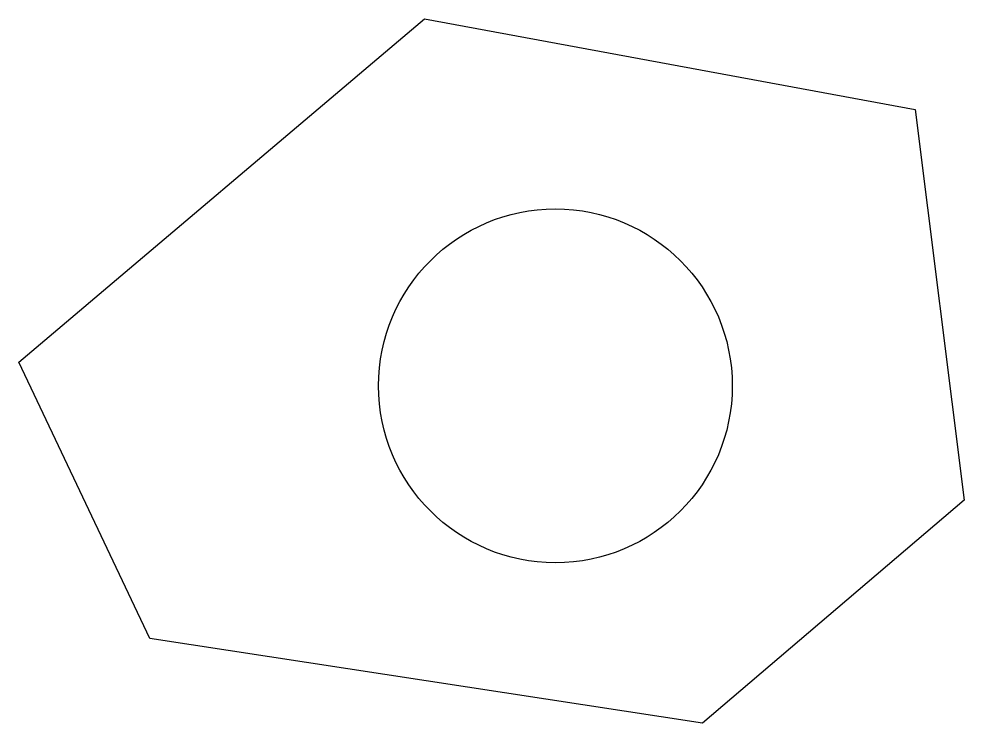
# Model space of a CAD drawing. Header units: millimetres. Extents: x 1721 to 3671, y 744 to 2196.
import ezdxf

# ---------------------------------------------------------------- set-up
doc = ezdxf.new("R2010")
doc.units = ezdxf.units.MM

msp = doc.modelspace()

# ---------------------------------------------------------------- linework, layer by layer
msp.add_lwpolyline([(1720.9, 1488.2), (2558.1, 2196), (3570, 2009.1), (3671.2, 1203.2), (3131.5, 743.5), (1990.8, 918.2), (1720.9, 1488.2)])
msp.add_circle((2827.9, 1439.2), 364.9)

doc.saveas('drawing.dxf')
